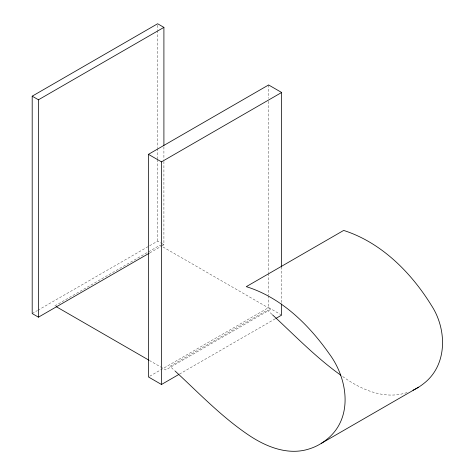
<?xml version="1.0" encoding="UTF-8"?>
<svg xmlns="http://www.w3.org/2000/svg" width="475" height="475" viewBox="0 0 475 475"><rect width="100%" height="100%" fill="white"/><g stroke="black" fill="none" stroke-linecap="round" stroke-linejoin="round"><path stroke-width="0.36" stroke-dasharray="2.38 1.78" d="M32.193 313.548L37.311 310.591M37.953 310.223L157.635 241.122L161.393 243.295M54.874 305.888L147.998 252.124M148.598 251.78L159.938 245.231L270.857 309.272L165.799 369.93L162.017 367.745M149.821 252.872L161.346 246.222M161.981 245.854L163.905 244.744L163.905 160.17M149.726 376.224L160.01 370.286M160.651 369.912L268.613 307.58L281.028 314.747M179.467 374.098L275.221 318.814M407.075 392.54C384.21 400.176 360.448 389.346 342.036 376.069M162.023 243.657L163.905 244.744M149.411 360.466L161.387 367.383M271.997 314.367L267.372 310.086L169.985 366.314L174.61 370.595M281.645 266.873L281.645 302.492M268.613 84.96L268.613 98.313M268.613 101.282L268.613 272.703M268.613 273.446L268.613 294.963M268.613 295.705L268.613 307.58M163.905 146.811L163.905 159.428M157.635 25.234L157.635 29.688M157.635 30.43L157.635 147.648M157.635 148.39L157.635 158.775M157.635 159.517L157.635 241.122"/><path stroke-width="0.71" d="M149.18 253.24L38.457 317.169L32.193 313.548L32.193 96.176L157.635 23.75L163.905 27.372L163.905 145.332M32.193 96.176L38.457 99.792L163.905 27.372M178.826 374.472L161.476 384.489L148.443 376.96L148.443 154.339L268.613 84.96L281.645 92.482L281.645 266.873M148.443 154.339L161.476 161.862L281.645 92.482M275.862 318.446L281.645 315.103L281.645 303.976M321.225 443.407L418.612 387.184M56.139 306.618L148.782 360.103M340.83 375.226C316.012 357.538 294.803 335.481 272.513 314.842M175.127 371.07C198.669 392.855 221.035 416.272 247.659 434.411C265.442 446.625 288.105 456.018 309.688 448.768A154.927 89.448 60 0 0 326.372 439.749C353.774 418.475 347.896 378.718 329.217 353.738C308.685 324.532 281.069 297.457 246.282 286.657L343.668 230.428C381.235 242.446 411.083 272.448 431.419 305.401C446.987 329.128 447.759 364.972 423.759 383.521A154.927 89.448 60 0 1 413.03 390.207M161.476 161.862L161.476 384.489M38.457 99.792L38.457 317.169"/></g></svg>
